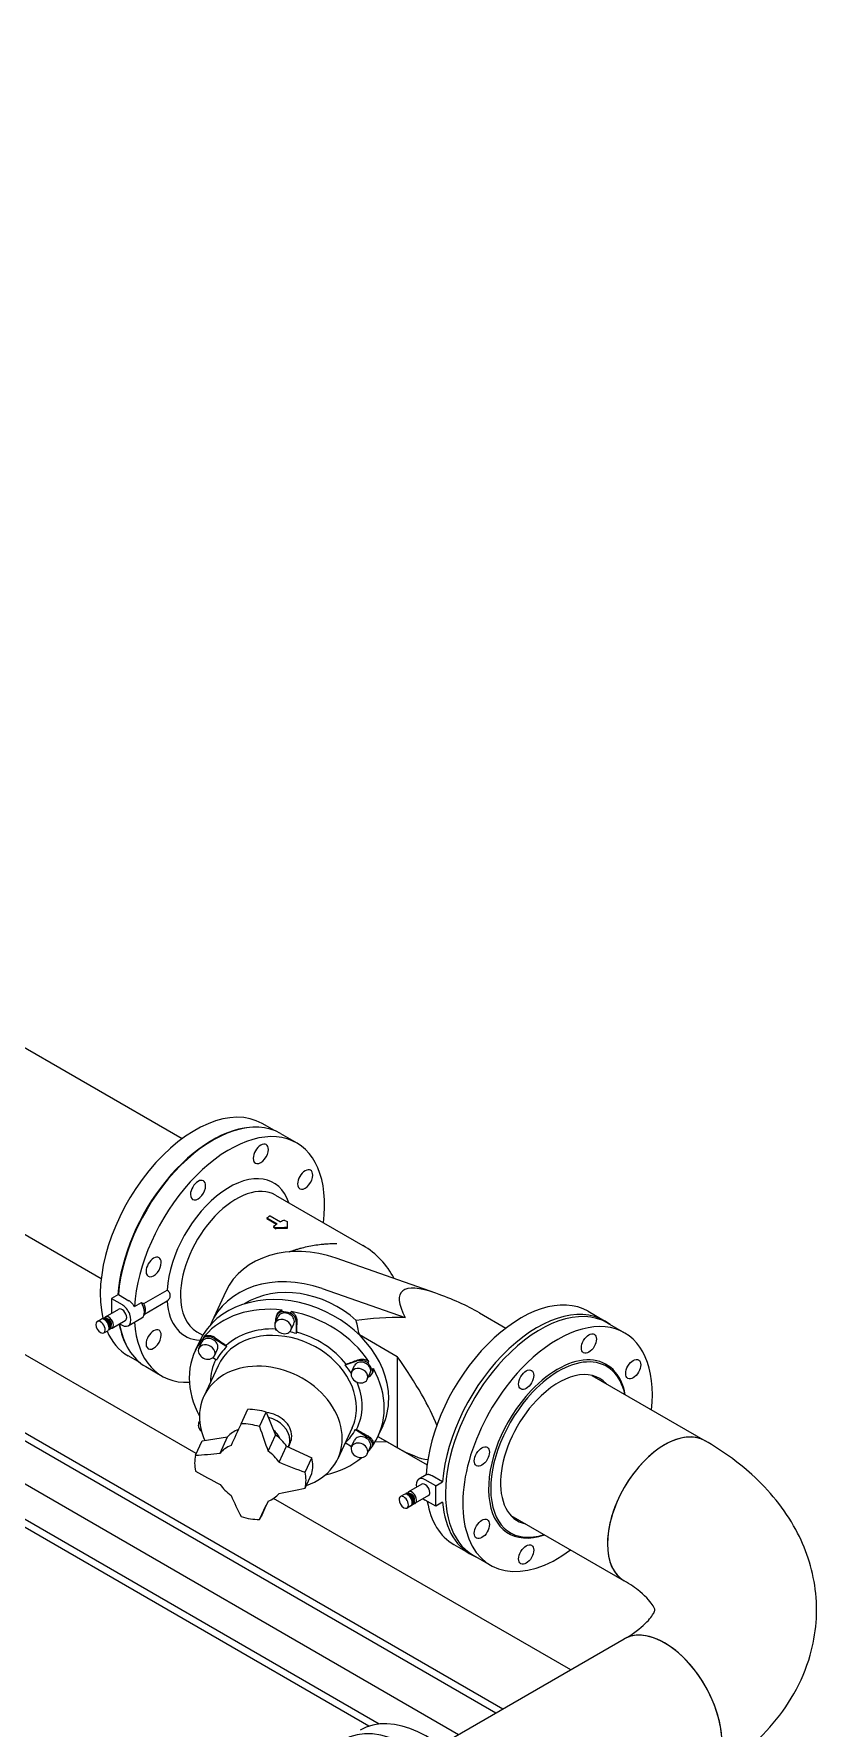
# Model space of a CAD drawing. Header units: millimetres. Extents: x -312439 to 477422, y -331570 to 212570.
# Drawn here: x 414332 to 414831, y 108183 to 109262 of the extents above; entities that cross this region are included whole.
import ezdxf

# ---------------------------------------------------------------- set-up
doc = ezdxf.new("R2010")
doc.units = ezdxf.units.MM

msp = doc.modelspace()

# ---------------------------------------------------------------- linework, layer by layer
at = {"color": 0, "linetype": 'Continuous', "lineweight": 0, "extrusion": (8.40036e-17, 0.816497, 0.57735)}
for p, q in [((414426.032, 108558.302), (413167.524, 109284.901)), ((414374.499, 108469.043), (413115.991, 109195.643)), ((414435.036, 108357.728), (413548.648, 108869.484)), ((414630.316, 108194.981), (413505.345, 108844.483)), ((414625.985, 108192.481), (413505.345, 108839.483)), ((414602.168, 108178.731), (413524.831, 108800.731)), ((414551.509, 108185.477), (413505.345, 108789.481)), ((414545.126, 108184.163), (413505.345, 108784.481)), ((414484.906, 108563.45), (414477.048, 108567.987)), ((414488.679, 108561.626), (414499.072, 108555.626)), ((414485.643, 108522.365), (414541.287, 108490.238)), ((414480.067, 108507.887), (414486.685, 108504.066)), ((414480.067, 108507.887), (414480.067, 108507.386)), ((414480.067, 108507.386), (414486.266, 108503.807)), ((414482.14, 108509.083), (414488.758, 108505.262)), ((414484.256, 108502.487), (414486.017, 108501.471)), ((414484.256, 108502.487), (414484.256, 108501.985)), ((414484.256, 108501.985), (414486.017, 108500.968)), ((414486.017, 108501.471), (414486.017, 108500.968)), ((414491.185, 108506.488), (414492.946, 108505.471)), ((414492.943, 108501.665), (414492.943, 108501.165)), ((414492.946, 108505.471), (414492.946, 108504.969)), ((414587.819, 108459.853), (414524.212, 108482.19)), ((414385.449, 108459.026), (414381.073, 108456.5)), ((414381.073, 108456.5), (414387.785, 108452.625)), ((414381.073, 108456.5), (414381.073, 108447.093)), ((414385.449, 108459.026), (414392.161, 108455.151)), ((414401.626, 108453.357), (414416.48, 108461.932)), ((414453.892, 108460.921), (414444.937, 108441.625)), ((414515.257, 108462.894), (414568.124, 108444.328)), ((414377.243, 108444.882), (414385.687, 108449.757)), ((414395.729, 108451.379), (414400.126, 108453.918)), ((414402.395, 108447.459), (414401.704, 108445.769)), ((414402.053, 108446.62), (414416.48, 108454.95)), ((414486.167, 108445.586), (414486.563, 108446.441)), ((414489.428, 108448.136), (414489.904, 108449.16)), ((414495.126, 108447.254), (414495.602, 108448.279)), ((414615.522, 108447.379), (414632.338, 108437.67)), ((414684.843, 108448.371), (414695.236, 108442.37)), ((414372.032, 108441.908), (414374.457, 108443.309)), ((414375.542, 108443.829), (414375.975, 108444.079)), ((414376.257, 108434.59), (414378.682, 108435.99)), ((414376.959, 108442.874), (414376.569, 108443.099)), ((414379.557, 108438.374), (414379.557, 108437.924)), ((414379.676, 108436.669), (414380.109, 108436.919)), ((414381.438, 108437.616), (414389.882, 108442.491)), ((414386.35, 108440.452), (414387.785, 108439.624)), ((414391.766, 108439.23), (414400.426, 108444.23)), ((414435.426, 108435.387), (414439.236, 108433.187)), ((414485.376, 108440.972), (414487.278, 108445.07)), ((414485.77, 108441.822), (414485.77, 108443.757)), ((414485.77, 108436.28), (414485.77, 108437.106)), ((414495.375, 108436.332), (414497.277, 108440.43)), ((414498.784, 108441.743), (414498.784, 108434.267)), ((414696.973, 108441.014), (414707.972, 108434.663)), ((414437.279, 108429.489), (414434.426, 108423.342)), ((414436.709, 108424.75), (414438.611, 108428.848)), ((414437.119, 108427.919), (414437.595, 108428.943)), ((414439.969, 108431.649), (414440.444, 108432.674)), ((414446.708, 108420.109), (414448.61, 108424.208)), ((414446.864, 108430.788), (414454.523, 108425.865)), ((414539.003, 108433.555), (414563.11, 108419.636)), ((414399.477, 108415.482), (414391.618, 108420.019)), ((414402.943, 108413.127), (414413.336, 108407.126)), ((414448.942, 108413.741), (414439.852, 108394.155)), ((414448.017, 108417.345), (414445.699, 108418.834)), ((414530.031, 108414.184), (414537.691, 108416.737)), ((414534.043, 108409.692), (414535.945, 108413.79)), ((414544.586, 108415.465), (414545.061, 108416.49)), ((414563.11, 108419.636), (414563.11, 108361.668)), ((414536.687, 108403.7), (414536.538, 108403.65)), ((414544.041, 108405.052), (414545.943, 108409.15)), ((414547.054, 108408.634), (414547.494, 108409.581)), ((414547.435, 108410.853), (414547.91, 108411.877)), ((414687.083, 108407.584), (414759.266, 108365.909)), ((414463.622, 108376.748), (414467.896, 108385.957)), ((414475.453, 108374.918), (414479.727, 108384.127)), ((414479.727, 108384.127), (414485.633, 108369.499)), ((414436.709, 108377.248), (414437.219, 108378.347)), ((414534.376, 108374.091), (414525.286, 108354.505)), ((414536.538, 108373.151), (414544.197, 108368.228)), ((414553.932, 108375.35), (414551.079, 108369.203)), ((414434.542, 108356.666), (414438.816, 108365.875)), ((414438.816, 108365.875), (414455.041, 108368.357)), ((414450.28, 108358.097), (414455.041, 108368.357)), ((414480.871, 108359.239), (414485.633, 108369.499)), ((414487.821, 108352.289), (414492.582, 108362.549)), ((414492.582, 108362.549), (414508.807, 108355.047)), ((414495.006, 108364.76), (414493.753, 108362.06)), ((414533.995, 108362.083), (414530.031, 108364.631)), ((414534.043, 108362.19), (414535.945, 108366.288)), ((414544.041, 108357.55), (414545.943, 108361.648)), ((414547.435, 108362.577), (414547.91, 108363.602)), ((414556.861, 108365.276), (414548.777, 108364.938)), ((414550.861, 108368.74), (414563.11, 108361.668)), ((414550.861, 108368.74), (414582.121, 108350.692)), ((414504.533, 108345.838), (414508.807, 108355.047)), ((414504.533, 108335.838), (414508.807, 108345.047)), ((414578.82, 108338.252), (414570.376, 108333.377)), ((414581.502, 108344.15), (414576.937, 108341.514)), ((414587.629, 108337.244), (414580.917, 108341.12)), ((414592.005, 108339.771), (414585.293, 108343.646)), ((414587.629, 108337.244), (414592.005, 108339.771)), ((414480.906, 108327.519), (414479.727, 108324.964)), ((414673.619, 108219.982), (414484.35, 108329.257)), ((414567.589, 108331.804), (414565.164, 108330.403)), ((414569.107, 108332.574), (414568.674, 108332.324)), ((414570.092, 108331.369), (414569.702, 108331.594)), ((414572.69, 108326.869), (414572.69, 108326.419)), ((414583.015, 108330.986), (414574.571, 108326.111)), ((414587.629, 108324.244), (414580.917, 108328.119)), ((414587.629, 108324.244), (414587.629, 108337.244)), ((414592.005, 108326.77), (414587.629, 108324.244)), ((414475.453, 108315.755), (414479.727, 108324.964)), ((414571.815, 108324.485), (414569.39, 108323.085)), ((414573.241, 108325.414), (414572.808, 108325.164)), ((414635.55, 108318.325), (414707.733, 108276.65)), ((414599.107, 108299.872), (414609.5, 108293.871)), ((414611.544, 108293.045), (414622.543, 108286.695)), ((414590.464, 108171.973), (414707.733, 108239.678))]:
    msp.add_line(p, q, dxfattribs=at)
at = {"color": 0, "linetype": 'Continuous', "lineweight": 0}
msp.add_arc((414516.179, 108446.749), 50.217, 26.613069, 60, dxfattribs=at)
for centre, major_axis, ratio, start_param, end_param in [((414434.333, 108494.003), (42.715, 73.984), 0.57735027, 0, 2.59103464), ((414445.332, 108487.653), (-42.715, -73.984), 0.57735027, 3.46171122, 5.41242078), ((414445.811, 108487.376), (-42.868, -74.25), 0.57735027, 3.14159265, 5.40479604), ((414456.204, 108481.376), (-42.868, -74.25), 0.57735027, 2.19655738, 5.42747094), ((414476.197, 108548.655), (-3.414, -5.913), 0.57735027, 2.35619449, 5.49778714), ((414476.197, 108548.655), (-3.414, -5.913), 0.57735027, 5.49778714, 8.6393798), ((414456.204, 108481.376), (-28.17, -48.793), 0.57735027, 2.67101019, 5.42182149), ((414436.211, 108525.568), (-3.414, -5.913), 0.57735027, 2.35619449, 5.49778714), ((414504.472, 108532.33), (-3.414, -5.913), 0.57735027, 2.35619449, 5.49778714), ((414504.472, 108532.33), (-3.414, -5.913), 0.57735027, 5.49778714, 8.6393798), ((414460.534, 108478.876), (-25.108, -43.489), 0.57735027, 3.14159265, 5.49778714), ((414436.211, 108525.568), (-3.414, -5.913), 0.57735027, 5.49778714, 8.6393798), ((414481.103, 108467), (-25.415, -44.019), 0.57735027, 3.89814944, 3.9558322), ((414487.722, 108463.179), (-25.415, -44.019), 0.57735027, 3.9558322, 4.0235516), ((414492.945, 108460.163), (71.86, 0.02), 0.57753972, 1.57065737, 1.6671929), ((414492.945, 108460.163), (70.994, 0.02), 0.57753972, 1.57065768, 1.66837421), ((414487.722, 108463.179), (-25.415, -44.019), 0.57735027, 3.83048078, 3.89814944), ((414492.943, 108460.164), (-0.017, -58.683), 0.00028422, 3.83031679, 3.92685208), ((414492.943, 108460.164), (-0.016, -57.976), 0.00028422, 3.8291361, 3.92685239), ((414510.552, 108434.625), (-56.66, 26.296), 0.78867513, 4.83488914, 6.28318531), ((414407.936, 108476.595), (-3.414, -5.913), 0.57735027, 2.35619449, 5.49778714), ((414407.936, 108476.595), (-3.414, -5.913), 0.57735027, 5.49778714, 8.6393798), ((414501.597, 108415.329), (-56.66, 26.296), 0.78867513, 4.83488914, 6.3243363), ((414741.455, 108316.686), (175.679, -144.004), 0.15209507, 2.74560255, 3.47066497), ((414460.534, 108478.876), (-25.108, -43.489), 0.57735027, 5.49778714, 6.28318531), ((414495.606, 108402.42), (-58.327, 27.069), 0.78867513, 3.49247206, 6.28318531), ((414501.597, 108415.329), (-49.161, 22.816), 0.78867513, 4.32046862, 5.82126388), ((414641.975, 108374.121), (-42.868, -74.25), 0.57735027, 3.14159265, 5.42747094), ((414546.924, 108428.999), (96.726, -18.107), 0.41075435, 0.86214009, 1.21238844), ((414379.341, 108441.249), (2.097, -3.633), 0.57735027, 0.78539816, 3.48116086), ((414387.785, 108446.124), (2.097, -3.633), 0.57735027, 0.78539816, 3.14159265), ((414387.785, 108446.124), (3.981, -6.895), 0.57735027, 5.49778714, 8.6393798), ((414396.446, 108451.125), (3.981, -6.895), 0.57735027, 0, 1.64353786), ((414397.946, 108451.991), (3.368, -5.834), 0.57735027, 0.42053434, 1.47306782), ((414456.204, 108481.376), (-28.17, -48.793), 0.57735027, 5.5737528, 6.57990498), ((414492.753, 108396.272), (-58.327, 27.069), 0.78867513, 5.10915556, 6.06457877), ((414492.277, 108442.75), (6.11, -2.836), 0.78867513, 2.37489296, 3.49247206), ((414492.277, 108442.75), (-4.999, 2.32), 0.78867513, 3.49247206, 6.28318531), ((414492.277, 108395.248), (58.327, -27.069), 0.78867513, 1.87578857, 1.96756291), ((414492.277, 108442.75), (6.11, -2.836), 0.78867513, 0.35087941, 1.46845851), ((414492.753, 108396.272), (-58.327, 27.069), 0.78867513, 4.06195801, 5.01738122), ((414652.368, 108368.121), (-42.868, -74.25), 0.57735027, 3.05705205, 5.40479604), ((414654.258, 108367.029), (-42.715, -73.984), 0.57735027, 3.14159265, 4.3196899), ((414374.144, 108438.249), (2.113, -3.659), 0.57735027, 0.78539816, 3.92699082), ((414374.144, 108438.249), (2.113, -3.659), 0.57735027, 3.92699082, 7.06858347), ((414376.569, 108439.649), (2.113, -3.659), 0.57735027, 0.78539816, 3.14159265), ((414377.609, 108440.249), (2.067, -3.58), 0.57735027, 0.78539816, 3.34982476), ((414377.609, 108440.249), (1.837, -3.182), 0.57735027, 0.78539816, 3.13938294), ((414378.042, 108440.499), (2.067, -3.58), 0.57735027, 0.78539816, 3.14159265), ((414376.959, 108439.874), (1.837, -3.182), 0.57735027, 0.78539816, 2.35619449), ((414434.333, 108494.003), (42.715, 73.984), 0.57735027, 2.73635289, 3.14159265), ((414379.341, 108441.249), (1.225, -2.121), 0.57735027, 0.78539816, 2.79397022), ((414376.569, 108439.649), (2.113, -3.659), 0.57735027, 0, 0.78539816), ((414377.609, 108440.249), (2.067, -3.58), 0.57735027, 6.0749532, 7.06858347), ((414377.609, 108440.249), (1.837, -3.182), 0.57735027, 0.00220971, 0.78539816), ((414378.042, 108440.499), (2.067, -3.58), 0.57735027, 0, 0.78539816), ((414379.341, 108441.249), (2.097, -3.633), 0.57735027, 5.9436171, 7.06858347), ((414379.341, 108441.249), (1.225, -2.121), 0.57735027, 0.34762244, 0.78539816), ((414445.332, 108487.653), (-42.715, -73.984), 0.57735027, 5.68740317, 5.96306674), ((414445.811, 108487.376), (-42.868, -74.25), 0.57735027, 5.67868183, 6.28318531), ((414387.785, 108446.124), (2.097, -3.633), 0.57735027, 0, 0.78539816), ((414456.204, 108481.376), (-42.868, -74.25), 0.57735027, 5.56845148, 6.63483774), ((414407.936, 108430.422), (-3.414, -5.913), 0.57735027, 2.35619449, 5.49778714), ((414491.659, 108393.916), (-42.717, 19.825), 0.78867513, 3.49247206, 6.28318531), ((414492.43, 108395.578), (-45.421, 21.08), 0.78867513, 5.20140539, 5.9755289), ((414490.375, 108438.652), (-4.999, 2.32), 0.78867513, 3.49247206, 6.63406472), ((414490.375, 108438.652), (-4.999, 2.32), 0.78867513, 0.35087941, 3.49247206), ((414492.277, 108395.248), (-44.884, 20.831), 0.78867513, 5.18612297, 5.19983108), ((414492.277, 108395.248), (-44.884, 20.831), 0.78867513, 4.92670571, 5.01496896), ((414492.277, 108442.75), (-4.999, 2.32), 0.78867513, 3.14159265, 3.49247206), ((414492.43, 108395.578), (-45.421, 21.08), 0.78867513, 4.15100788, 4.92833135), ((414595.857, 108400.747), (96.726, -18.107), 0.41075435, 1.93745086, 2.29938456), ((414665.257, 108360.679), (42.715, 73.984), 0.57735027, 5.35992847, 7.46128255), ((414407.936, 108430.422), (-3.414, -5.913), 0.57735027, 5.49778714, 8.6393798), ((414492.753, 108396.272), (-58.327, 27.069), 0.78867513, 6.15635312, 6.63406472), ((414441.708, 108422.43), (-4.999, 2.32), 0.78867513, 3.49247206, 6.63406472), ((414443.61, 108426.528), (6.11, -2.836), 0.78867513, 3.42209052, 3.75414739), ((414492.277, 108395.248), (58.327, -27.069), 0.78867513, 2.92298612, 3.01476046), ((414443.61, 108426.528), (-4.999, 2.32), 0.78867513, 3.49247206, 6.28318531), ((414443.61, 108426.528), (6.11, -2.836), 0.78867513, 1.39807696, 2.51565606), ((414492.277, 108395.248), (-44.884, 20.831), 0.78867513, 5.97390326, 6.24702863), ((414443.61, 108426.528), (-4.999, 2.32), 0.78867513, 3.14159265, 3.49247206), ((414505.564, 108423.877), (35.365, -47.018), 0.56574145, 1.34585581, 1.35903353), ((414441.708, 108422.43), (-4.999, 2.32), 0.78867513, 0.35087941, 3.49247206), ((414482.569, 108374.33), (-42.717, 19.825), 0.78867513, 3.49247206, 6.63406472), ((414492.43, 108395.578), (-45.421, 21.08), 0.78867513, 6.25457798, 6.62996384), ((414492.277, 108395.248), (-44.884, 20.831), 0.78867513, 4.01145565, 4.15263353), ((414540.944, 108411.47), (-4.999, 2.32), 0.78867513, 3.49247206, 6.28318531), ((414540.944, 108411.47), (-6.11, 2.836), 0.78867513, 4.46928807, 5.58686717), ((414492.277, 108395.248), (-58.327, 27.069), 0.78867513, 3.97018367, 4.06195801), ((414494.493, 108459.27), (94.731, -103.569), 0.20190622, 0.4731926, 1.0023601), ((414654.258, 108367.029), (-42.715, -73.984), 0.57735027, 4.3196899, 6.28318531), ((414665.257, 108360.679), (31.079, 53.831), 0.57735027, 5.68982069, 7.46128255), ((414665.95, 108360.279), (-30.589, -52.982), 0.57735027, 2.57241108, 4.3196899), ((414665.95, 108360.279), (-26.18, -45.345), 0.57735027, 2.96365333, 4.3196899), ((414492.753, 108396.272), (-58.327, 27.069), 0.78867513, 0.35087941, 0.81027015), ((414539.042, 108407.372), (-4.999, 2.32), 0.78867513, 3.49247206, 6.63406472), ((414539.042, 108407.372), (-4.999, 2.32), 0.78867513, 0.35087941, 3.49247206), ((414492.277, 108395.248), (-44.884, 20.831), 0.78867513, 3.87950815, 3.88425969), ((414492.43, 108395.578), (-45.421, 21.08), 0.78867513, 3.49247206, 3.85969004), ((414540.944, 108411.47), (-6.11, 2.836), 0.78867513, 2.52903792, 3.56285361), ((414540.944, 108411.47), (-4.999, 2.32), 0.78867513, 3.14159265, 3.49247206), ((414492.753, 108396.272), (-58.327, 27.069), 0.78867513, 3.49247206, 3.97018367), ((414665.257, 108360.679), (42.715, 73.984), 0.57735027, 1.17809725, 4.06484949), ((414495.606, 108402.42), (-58.327, 27.069), 0.78867513, 3.14159265, 3.49247206), ((414665.257, 108360.679), (31.079, 53.831), 0.57735027, 1.17809725, 3.73495727), ((414665.95, 108360.279), (-30.589, -52.982), 0.57735027, 4.3196899, 6.85236688), ((414665.95, 108360.279), (-26.18, -45.345), 0.57735027, 4.3196899, 6.46112463), ((414482.569, 108374.33), (-42.717, 19.825), 0.78867513, 0.35087941, 0.74304053), ((414473.812, 108355.461), (-33.329, 15.468), 0.78867513, 4.89582031, 5.23071647), ((414481.119, 108371.205), (-13.887, 6.445), 0.78867513, 3.49247206, 5.15008833), ((414479.866, 108368.505), (-13.887, 6.445), 0.78867513, 3.49247206, 4.98107832), ((414491.659, 108393.916), (-42.717, 19.825), 0.78867513, 3.14159265, 3.49247206), ((414492.43, 108395.578), (-45.421, 21.08), 0.78867513, 3.10381033, 3.49247206), ((414492.753, 108396.272), (-58.327, 27.069), 0.78867513, 3.01476046, 3.49247206), ((414441.708, 108374.927), (4.999, -2.32), 0.78867513, 2.9158984, 3.49247206), ((414441.708, 108374.927), (4.999, -2.32), 0.78867513, 3.49247206, 4.39750569), ((414443.61, 108379.026), (6.11, -2.836), 0.78867513, 3.47702485, 3.56285361), ((414492.277, 108395.248), (58.327, -27.069), 0.78867513, 3.97018367, 3.97042131), ((414473.812, 108355.461), (-20.831, 9.668), 0.78867513, 5.62700023, 6.07205574), ((414509.329, 108475.095), (-92.21, -199.43), 0.00111499, 5.22859821, 5.31042874), ((414469.538, 108346.252), (33.329, -15.468), 0.78867513, 1.92167574, 2.08912382), ((414469.538, 108346.252), (33.329, -15.468), 0.78867513, 1.75422766, 1.92167574), ((414542.271, 108469.999), (33.222, -217.19), 0.39604584, 5.10411779, 5.18594832), ((414479.042, 108366.731), (-8.888, 4.125), 0.78867513, 4.01565098, 4.45748432), ((414478.408, 108365.365), (-10.277, 4.769), 0.78867513, 3.8637936, 4.46046304), ((414492.277, 108395.248), (-44.884, 20.831), 0.78867513, 2.8323106, 3.10543598), ((414733.499, 108321.279), (25.767, 44.629), 0.57735027, 0, 3.14159265), ((414733.499, 108321.279), (-25.767, -44.629), 0.57735027, 3.14159265, 5.49778714), ((414469.05, 108345.201), (20.831, -9.668), 0.78867513, 2.48368471, 2.93046309), ((414469.05, 108345.201), (20.831, -9.668), 0.78867513, 0.91288839, 1.35966676), ((414473.812, 108355.461), (-20.831, 9.668), 0.78867513, 4.05448104, 4.50125942), ((414479.866, 108368.505), (-13.887, 6.445), 0.78867513, 3.13762313, 3.49247206), ((414481.119, 108371.205), (-13.887, 6.445), 0.78867513, 3.14159265, 3.49247206), ((414482.569, 108374.33), (-42.717, 19.825), 0.78867513, 2.44517416, 3.49247206), ((414492.43, 108395.578), (-45.421, 21.08), 0.78867513, 2.79481412, 2.82476125), ((414539.042, 108359.87), (4.999, -2.32), 0.78867513, 0.35087941, 3.49247206), ((414539.042, 108359.87), (4.999, -2.32), 0.78867513, 3.49247206, 6.63406472), ((414540.944, 108363.968), (4.999, -2.32), 0.78867513, 0.35087941, 3.14159265), ((414540.944, 108363.968), (-6.11, 2.836), 0.78867513, 3.42209052, 4.53966962), ((414492.277, 108395.248), (-58.327, 27.069), 0.78867513, 2.92677034, 3.01476046), ((414540.944, 108363.968), (4.999, -2.32), 0.78867513, 0, 0.35087941), ((414494.493, 108459.27), (94.731, -103.569), 0.20190622, 5.71534396, 6.06874123), ((414469.538, 108346.252), (33.329, -15.468), 0.78867513, 3.32502399, 3.49247206), ((414469.538, 108346.252), (33.329, -15.468), 0.78867513, 3.49247206, 3.65992014), ((414519.805, 108482.33), (203.741, 82.248), 0.47025443, 4.10107486, 4.18290539), ((414531.795, 108480.475), (199.511, -92.036), 0.61480915, 4.7750799, 4.85691043), ((414473.812, 108355.461), (-33.329, 15.468), 0.78867513, 3.32502399, 3.65992014), ((414492.753, 108396.272), (-58.327, 27.069), 0.78867513, 2.3313225, 2.79882398), ((414519.805, 108454.484), (-199.511, 92.036), 0.61480915, 1.42344736, 1.50527789), ((414469.05, 108345.201), (20.831, -9.668), 0.78867513, 4.05448104, 4.50125942), ((414469.538, 108346.252), (33.329, -15.468), 0.78867513, 0.35087941, 0.51832749), ((414469.538, 108346.252), (33.329, -15.468), 0.78867513, 0.18343133, 0.35087941), ((414580.917, 108334.619), (3.981, -6.895), 0.57735027, 2.35619449, 4.15741278), ((414580.917, 108334.619), (2.097, -3.633), 0.57735027, 0.78539816, 3.14159265), ((414509.329, 108464.96), (33.222, -217.19), 0.39604584, 5.31415768, 5.39598821), ((414542.271, 108459.864), (-92.21, -199.43), 0.00111499, 5.4386381, 5.52046863), ((414469.05, 108345.201), (20.831, -9.668), 0.78867513, 5.62527737, 6.07205574), ((414531.795, 108452.63), (203.741, 82.248), 0.47025443, 4.31111475, 4.39294528), ((414567.277, 108326.744), (2.113, -3.659), 0.57735027, 0.78539816, 3.92699082), ((414567.277, 108326.744), (2.113, -3.659), 0.57735027, 3.92699082, 7.06858347), ((414569.702, 108328.144), (2.113, -3.659), 0.57735027, 0.78539816, 3.14159265), ((414570.741, 108328.744), (2.067, -3.58), 0.57735027, 0.78539816, 3.34982476), ((414570.741, 108328.744), (1.837, -3.182), 0.57735027, 0.78539816, 3.13938294), ((414571.174, 108328.994), (2.067, -3.58), 0.57735027, 0.78539816, 3.14159265), ((414572.473, 108329.744), (2.097, -3.633), 0.57735027, 0.78539816, 3.48116086), ((414570.092, 108328.369), (1.837, -3.182), 0.57735027, 0.78539816, 2.35619449), ((414572.473, 108329.744), (1.225, -2.121), 0.57735027, 0.78539816, 2.79397022), ((414570.741, 108328.744), (2.067, -3.58), 0.57735027, 6.0749532, 7.06858347), ((414570.741, 108328.744), (1.837, -3.182), 0.57735027, 0.00220971, 0.78539816), ((414571.174, 108328.994), (2.067, -3.58), 0.57735027, 0, 0.78539816), ((414572.473, 108329.744), (2.097, -3.633), 0.57735027, 5.9436171, 7.06858347), ((414572.473, 108329.744), (1.225, -2.121), 0.57735027, 0.34762244, 0.78539816), ((414580.917, 108334.619), (3.981, -6.895), 0.57735027, 5.26736519, 5.49778714), ((414641.975, 108374.121), (-42.868, -74.25), 0.57735027, 5.67510974, 6.28318531), ((414580.917, 108334.619), (2.097, -3.633), 0.57735027, 0, 0.78539816), ((414652.368, 108368.121), (-42.868, -74.25), 0.57735027, 5.59077825, 6.36772591), ((414469.538, 108346.252), (33.329, -15.468), 0.78867513, 4.89582031, 5.06326839), ((414469.538, 108346.252), (33.329, -15.468), 0.78867513, 5.06326839, 5.23071647), ((414569.702, 108328.144), (2.113, -3.659), 0.57735027, 0, 0.78539816), ((414733.499, 108321.279), (-25.767, -44.629), 0.57735027, 5.49778714, 6.28318531), ((414733.499, 108195.049), (-25.767, 44.629), 0.57735027, 3.14159265, 6.28318531), ((414733.499, 108195.049), (-25.767, 44.629), 0.57735027, 3.92699082, 6.28318531), ((414571.163, 108101.324), (42.715, -73.984), 0.57735027, 0.39269908, 3.42556636), ((414582.162, 108107.674), (42.715, -73.984), 0.57735027, 0.39269908, 3.14159265)]:
    msp.add_ellipse(centre, major_axis=major_axis, ratio=ratio, start_param=start_param, end_param=end_param, dxfattribs=at)
for centre in [(414685.226, 108427.874), (414713.466, 108411.57), (414645.289, 108404.816), (414617.049, 108355.904), (414617.049, 108309.788), (414645.289, 108293.484)]:
    msp.add_ellipse(centre, major_axis=(3.399, 5.887), ratio=0.57735027, dxfattribs=at)
for points, knots in [([(414494.481, 108486.272), (414495.659, 108486.716), (414496.849, 108487.133), (414498.787, 108487.763), (414499.523, 108487.992), (414500.997, 108488.426), (414501.734, 108488.632), (414503.947, 108489.218), (414505.425, 108489.566), (414509.863, 108490.481), (414512.831, 108490.923), (414516.551, 108491.261), (414517.295, 108491.318), (414518.785, 108491.409), (414519.531, 108491.444), (414521.016, 108491.491), (414521.757, 108491.503), (414522.865, 108491.505), (414523.418, 108491.502), (414524.061, 108491.49), (414524.337, 108491.484), (414524.521, 108491.479), (414524.613, 108491.477), (414524.704, 108491.474)], [0.0796713064, 0.0796713064, 0.0796713064, 0.0796713064, 0.0858125978, 0.0858125978, 0.0895652874, 0.0895652874, 0.093317977, 0.093317977, 0.1008233562, 0.1008233562, 0.1158341146, 0.1158341146, 0.1195868042, 0.1195868042, 0.1233394938, 0.1233394938, 0.1270921833, 0.1270921833, 0.1289685281, 0.1299067005, 0.1303757867, 0.1303757867, 0.1308448729, 0.1308448729, 0.1308448729, 0.1308448729]), ([(414418.53, 108458.375), (414418.53, 108458.54), (414418.518, 108458.706), (414418.47, 108459.037), (414418.433, 108459.203), (414418.288, 108459.696), (414418.147, 108460.013), (414417.875, 108460.469), (414417.773, 108460.619), (414417.555, 108460.908), (414417.437, 108461.047), (414417.063, 108461.45), (414416.784, 108461.7), (414416.48, 108461.932)], [0.00795485239, 0.00795485239, 0.00795485239, 0.00795485239, 0.00894744481, 0.00894744481, 0.00994003722, 0.00994003722, 0.01192522205, 0.01192522205, 0.01291781447, 0.01291781447, 0.01391040688, 0.01391040688, 0.01589559171, 0.01589559171, 0.01589559171, 0.01589559171]), ([(414416.48, 108454.95), (414416.785, 108455.166), (414417.063, 108455.4), (414417.438, 108455.78), (414417.555, 108455.912), (414417.774, 108456.186), (414417.876, 108456.33), (414418.147, 108456.767), (414418.288, 108457.071), (414418.432, 108457.549), (414418.469, 108457.713), (414418.518, 108458.044), (414418.53, 108458.209), (414418.53, 108458.375)], [0.0000003598, 0.0000003598, 0.0000003598, 0.0000003598, 0.00198898295, 0.00198898295, 0.00298329452, 0.00298329452, 0.0039776061, 0.0039776061, 0.00596622925, 0.00596622925, 0.00696054082, 0.00696054082, 0.00795485239, 0.00795485239, 0.00795485239, 0.00795485239]), ([(414395.729, 108451.379), (414395.49, 108451.79), (414395.234, 108452.18), (414394.825, 108452.733), (414394.684, 108452.912), (414394.395, 108453.259), (414394.245, 108453.428), (414393.788, 108453.913), (414393.474, 108454.205), (414392.991, 108454.596), (414392.828, 108454.718), (414392.497, 108454.947), (414392.329, 108455.054), (414392.161, 108455.151)], [0, 0, 0, 0, 0.00230555008, 0.00230555008, 0.00345832511, 0.00345832511, 0.00461110015, 0.00461110015, 0.00691665023, 0.00691665023, 0.00806942527, 0.00806942527, 0.00922220031, 0.00922220031, 0.00922220031, 0.00922220031]), ([(414400.126, 108453.918), (414400.384, 108453.839), (414400.64, 108453.755), (414401.142, 108453.57), (414401.388, 108453.47), (414401.626, 108453.357)], [0.01508029887, 0.01508029887, 0.01508029887, 0.01508029887, 0.01732522362, 0.01732522362, 0.01957014837, 0.01957014837, 0.01957014837, 0.01957014837]), ([(414486.563, 108446.441), (414486.617, 108446.557), (414486.676, 108446.67), (414486.867, 108447.008), (414487.014, 108447.224), (414487.262, 108447.529), (414487.349, 108447.628), (414487.533, 108447.82), (414487.63, 108447.913), (414487.931, 108448.18), (414488.146, 108448.342), (414488.603, 108448.633), (414488.844, 108448.762), (414489.356, 108448.988), (414489.625, 108449.083), (414489.904, 108449.16)], [0.00385443986, 0.00385443986, 0.00385443986, 0.00385443986, 0.00459556092, 0.00459556092, 0.00612734859, 0.00612734859, 0.00689324243, 0.00689324243, 0.00765913626, 0.00765913626, 0.00919092393, 0.00919092393, 0.0107227116, 0.0107227116, 0.01225449927, 0.01225449927, 0.01225449927, 0.01225449927]), ([(414495.602, 108448.279), (414496.147, 108447.955), (414496.64, 108447.576), (414497.303, 108446.929), (414497.512, 108446.698), (414497.891, 108446.225), (414498.063, 108445.98), (414498.294, 108445.6), (414498.367, 108445.471), (414498.504, 108445.21), (414498.568, 108445.077), (414498.745, 108444.676), (414498.841, 108444.406), (414498.994, 108443.863), (414499.051, 108443.589), (414499.122, 108443.038), (414499.137, 108442.761), (414499.13, 108442.488)], [0.0000002479, 0.0000002479, 0.0000002479, 0.0000002479, 0.0030636357, 0.0030636357, 0.0045953296, 0.0045953296, 0.0061270235, 0.0061270235, 0.0068928705, 0.0068928705, 0.0076587175, 0.0076587175, 0.0091904114, 0.0091904114, 0.0107221053, 0.0107221053, 0.0122537992, 0.0122537992, 0.0122537992, 0.0122537992]), ([(414539.003, 108433.555), (414538.671, 108435.071), (414538.337, 108436.571), (414537.668, 108439.539), (414537.335, 108441.003), (414537.004, 108442.447)], [0.0337587687, 0.0337587687, 0.0337587687, 0.0337587687, 0.0421354594, 0.0421354594, 0.0505121501, 0.0505121501, 0.0505121501, 0.0505121501]), ([(414440.444, 108432.674), (414440.946, 108432.873), (414441.482, 108432.997), (414442.334, 108433.073), (414442.628, 108433.079), (414443.214, 108433.054), (414443.508, 108433.023), (414443.952, 108432.948), (414444.101, 108432.919), (414444.398, 108432.85), (414444.548, 108432.811), (414444.993, 108432.68), (414445.284, 108432.576), (414445.855, 108432.335), (414446.135, 108432.197), (414446.685, 108431.888), (414446.953, 108431.717), (414447.209, 108431.533)], [0.0000002684, 0.0000002684, 0.0000002684, 0.0000002684, 0.003064195, 0.003064195, 0.0045961584, 0.0045961584, 0.0061281217, 0.0061281217, 0.0068941033, 0.0068941033, 0.007660085, 0.007660085, 0.0091920483, 0.0091920483, 0.0107240116, 0.0107240116, 0.012255975, 0.012255975, 0.012255975, 0.012255975]), ([(414538.036, 108417.482), (414538.575, 108417.687), (414539.146, 108417.821), (414540.357, 108417.946), (414540.97, 108417.932), (414541.895, 108417.803), (414542.206, 108417.74), (414542.813, 108417.581), (414543.11, 108417.484), (414543.693, 108417.257), (414543.98, 108417.126), (414544.537, 108416.83), (414544.804, 108416.668), (414545.061, 108416.49)], [0.0005864307, 0.0005864307, 0.0005864307, 0.0005864307, 0.0036500244, 0.0036500244, 0.0067136181, 0.0067136181, 0.008245415, 0.008245415, 0.0097772118, 0.0097772118, 0.0113090087, 0.0113090087, 0.0128408055, 0.0128408055, 0.0128408055, 0.0128408055]), ([(414547.91, 108411.877), (414547.948, 108411.342), (414547.898, 108410.824), (414547.696, 108410.072), (414547.606, 108409.825), (414547.497, 108409.587), (414547.495, 108409.584), (414547.494, 108409.581)], [0.00000019776, 0.00000019776, 0.00000019776, 0.00000019776, 0.00306358571, 0.00306358571, 0.00459527968, 0.00459527968, 0.0046144537, 0.0046144537, 0.0046144537, 0.0046144537]), ([(414544.543, 108368.973), (414545.086, 108368.664), (414545.574, 108368.306), (414546.225, 108367.699), (414546.429, 108367.483), (414546.797, 108367.041), (414546.963, 108366.814), (414547.184, 108366.461), (414547.253, 108366.342), (414547.382, 108366.1), (414547.442, 108365.977), (414547.606, 108365.606), (414547.694, 108365.358), (414547.829, 108364.858), (414547.875, 108364.607), (414547.925, 108364.103), (414547.929, 108363.85), (414547.91, 108363.602)], [0.0000003958, 0.0000003958, 0.0000003958, 0.0000003958, 0.0030639712, 0.0030639712, 0.0045957588, 0.0045957588, 0.0061275465, 0.0061275465, 0.0068934403, 0.0068934403, 0.0076593342, 0.0076593342, 0.0091911218, 0.0091911218, 0.0107229095, 0.0107229095, 0.0122546971, 0.0122546971, 0.0122546971, 0.0122546971]), ([(414759.266, 108150.419), (414774.761, 108159.366), (414788.839, 108170.251), (414812.04, 108196.54), (414821.269, 108212.03), (414830.103, 108242.853), (414831.272, 108257.344), (414827.732, 108284.83), (414823.325, 108297.755), (414809.798, 108322.738), (414800.139, 108334.386), (414780.026, 108352.588), (414769.995, 108359.714), (414759.266, 108365.909)], [3.14159265, 3.14159265, 3.14159265, 3.14159265, 3.45575192, 3.45575192, 3.76298743, 3.76298743, 4.00120974, 4.00120974, 4.22996777, 4.22996777, 4.4948589, 4.4948589, 4.71238898, 4.71238898, 4.71238898, 4.71238898]), ([(414585.293, 108343.646), (414584.961, 108343.838), (414584.626, 108343.994), (414584.121, 108344.173), (414583.954, 108344.223), (414583.624, 108344.303), (414583.461, 108344.332), (414582.979, 108344.393), (414582.665, 108344.395), (414582.058, 108344.318), (414581.77, 108344.24), (414581.5, 108344.124)], [0.04989409877, 0.04989409877, 0.04989409877, 0.04989409877, 0.05219667746, 0.05219667746, 0.0533479668, 0.0533479668, 0.05449925614, 0.05449925614, 0.05680183483, 0.05680183483, 0.05910441351, 0.05910441351, 0.05910441351, 0.05910441351]), ([(414707.733, 108239.678), (414713.554, 108243.039), (414718.033, 108246.489), (414724.121, 108252.376), (414725.746, 108254.78), (414727.47, 108258.062), (414727.247, 108258.158), (414727.247, 108258.171), (414727.424, 108258.591), (414724.922, 108262.811), (414722.299, 108266.151), (414714.964, 108272.093), (414711.647, 108274.39), (414707.733, 108276.65)], [3.14159265, 3.14159265, 3.14159265, 3.14159265, 3.38871915, 3.38871915, 3.6326064, 3.6326064, 3.94253176, 3.94253176, 4.25669102, 4.25669102, 4.54621852, 4.54621852, 4.71238898, 4.71238898, 4.71238898, 4.71238898])]:
    msp.add_open_spline(points, degree=3, knots=knots, dxfattribs=at)
for points in [[(414498.937, 108435.086), (414498.886, 108434.813), (414498.835, 108434.54), (414498.784, 108434.267)], [(414499.13, 108442.488), (414499.065, 108440.021), (414499.001, 108437.553), (414498.937, 108435.086)], [(414447.209, 108431.533), (414449.532, 108429.86), (414451.854, 108428.188), (414454.177, 108426.517)], [(414454.177, 108426.517), (414454.292, 108426.299), (414454.408, 108426.082), (414454.523, 108425.865)], [(414530.031, 108414.184), (414530.249, 108414.349), (414530.466, 108414.515), (414530.684, 108414.681)], [(414530.684, 108414.681), (414533.135, 108415.614), (414535.585, 108416.548), (414538.036, 108417.482)], [(414536.538, 108373.151), (414536.755, 108373.154), (414536.973, 108373.157), (414537.191, 108373.16)], [(414537.191, 108373.16), (414539.642, 108371.764), (414542.092, 108370.368), (414544.543, 108368.973)]]:
    msp.add_open_spline(points, degree=3, dxfattribs=at)

doc.saveas('drawing.dxf')
